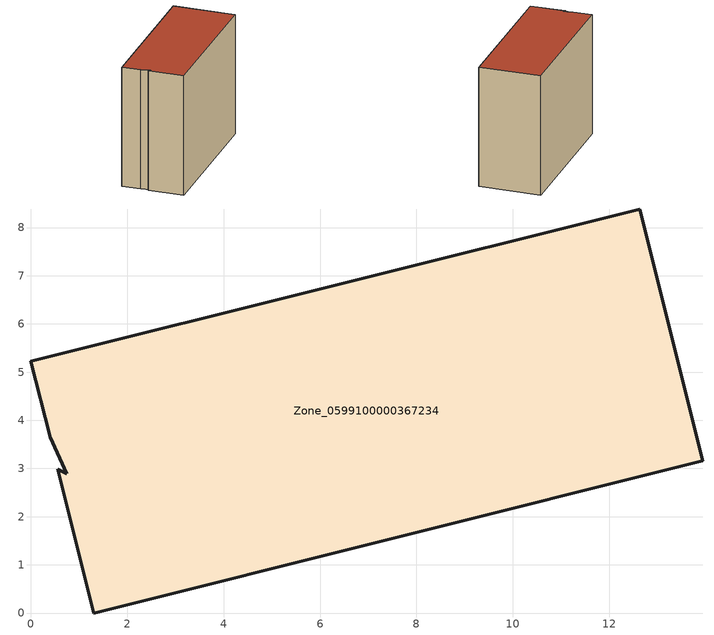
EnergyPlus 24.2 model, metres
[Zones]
Zone_0599100000367234
 floor ground (C_G): 0.56,2.98 0.74,2.89 0.4,3.65 0,5.23 12.63,8.39 13.94,3.16 1.31,0 z0
 wall outside (C_F): 1.31,0 13.94,3.16 12.63,8.39 0,5.23 0.4,3.65 0.74,2.89 0.56,2.98 1.31,0 z0:10.75
 roof outside (C_R): 0.74,2.89 0.56,2.98 1.31,0 13.94,3.16 12.63,8.39 0,5.23 0.4,3.65 z10.75
[BUILDING]
Pand.0599100000367234: North Axis=0; Terrain=City; Loads Convergence Tolerance Value=0.04; Temperature Convergence Tolerance Value=0.4; Solar Distribution=FullExterior; Maximum Number of Warmup Days=25; Minimum Number of Warmup Days=1
[Site:Location]
Rotterdam.The.Hague.AP_ZH_NLD Design_Conditions: Latitude=51.96; Longitude=4.45; Time Zone=1; Elevation=-4.5
[SITE:GROUNDTEMPERATURE:BUILDINGSURFACE]
18, 18, 18, 18, 18, 18, 18, 18, 18, 18, 18, 18
[MATERIAL] Thermal Absorptance=0.9; Solar Absorptance=0.7; Visible Absorptance=0.7
Name | Roughness | Thickness | Conductivity | Density | Specific Heat
G.TI.1992-2005 | MediumSmooth | 0.15 | 0.06 | 540 | 1210
F.TI.1992-2005 | Rough | 0.3 | 0.12 | 1920 | 840
R.TI.1992-2005 | MediumRough | 0.2 | 0.08 | 1500 | 1000
[CONSTRUCTION]
C_G: G.TI.1992-2005
C_F: F.TI.1992-2005
C_R: R.TI.1992-2005
[ZONE]
Zone_0599100000367234: Type=1; Multiplier=1; Ceiling Height=Autocalculate; Volume=Autocalculate; Floor Area=autocalculate; Part of Total Floor Area=Yes
[ZONEINFILTRATION:DESIGNFLOWRATE]
Infil_Zone_0599100000367234: Zone or ZoneList or Space or SpaceList=Zone_0599100000367234; Schedule=AlwaysOn; Design Flow Rate Calculation Method=Flow/Area; Flow Rate per Floor Area=0.0015; Constant Term Coefficient=1; Temperature Term Coefficient=0; Velocity Term Coefficient=0; Velocity Squared Term Coefficient=0
[HVACTEMPLATE:ZONE:IDEALLOADSAIRSYSTEM]
Zone_0599100000367234: Maximum Heating Supply Air Temperature=50; Minimum Cooling Supply Air Temperature=13; Maximum Heating Supply Air Humidity Ratio=0.0156; Minimum Cooling Supply Air Humidity Ratio=0.0077; Heating Limit=NoLimit; Cooling Limit=NoLimit; Dehumidification Control Type=ConstantSensibleHeatRatio; Cooling Sensible Heat Ratio=0.7; Dehumidification Setpoint=60; Humidification Control Type=None; Humidification Setpoint=30; Outdoor Air Method=None; Outdoor Air Flow Rate per Person=0.00944; Outdoor Air Flow Rate per Zone Floor Area=0; Outdoor Air Flow Rate per Zone=0; Demand Controlled Ventilation Type=None; Outdoor Air Economizer Type=NoEconomizer; Heat Recovery Type=None; Sensible Heat Recovery Effectiveness=0.7; Latent Heat Recovery Effectiveness=0.65
[ZONECONTROL:THERMOSTAT]
ThermostatControl_Zone_0599100000367234: Zone or ZoneList=Zone_0599100000367234; Control Type Schedule=DualSetpointControlType; Control 1=Thermostat_Zone_0599100000367234; Temperature Difference Between Cutout And Setpoint=0
[THERMOSTATSETPOINT:DUALSETPOINT]
Thermostat_Zone_0599100000367234: Heating Setpoint Temperature Schedule=HeatingSetpoint_Zone_0599100000367234; Cooling Setpoint Temperature Schedule=CoolingSetpoint_Zone_0599100000367234
[SCHEDULE:COMPACT]
HeatingSetpoint_Zone_0599100000367234: Through: 12/31, For: AllDays, Until: 24:00, 21
CoolingSetpoint_Zone_0599100000367234: Through: 12/31, For: AllDays, Until: 24:00, 24
DualSetpointControlType: Through: 12/31, For: AllDays, Until: 24:00, 4
AlwaysOn: Through: 12/31, For: AllDays, Until: 24:00, 1
